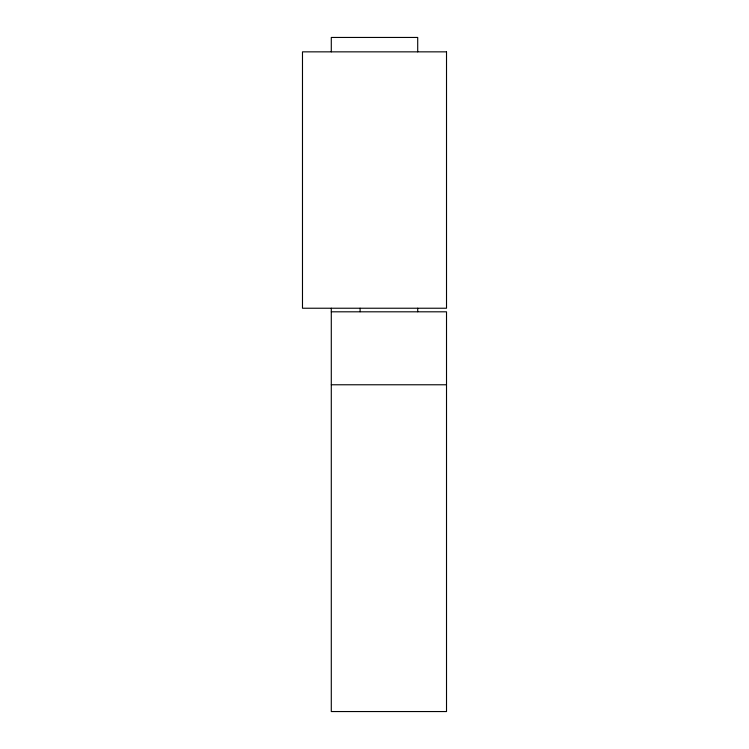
<?xml version="1.0" encoding="UTF-8"?>
<svg xmlns="http://www.w3.org/2000/svg" width="749" height="749" viewBox="0 0 749 749"><rect width="100%" height="100%" fill="white"/><g stroke="black" fill="none" stroke-linecap="round" stroke-linejoin="round"><path stroke-width="1.12" d="M331.292 311.809L446.516 311.809L446.516 711.55L331.292 711.55L331.292 308.232M331.292 384.771L446.516 384.771M417.708 51.85L417.708 37.45L331.292 37.45L331.292 51.85M417.708 308.232L417.708 311.724M360.1 308.232L360.1 311.724M446.516 51.85L302.484 51.85L302.484 308.232L446.516 308.232L446.516 51.85"/></g></svg>
